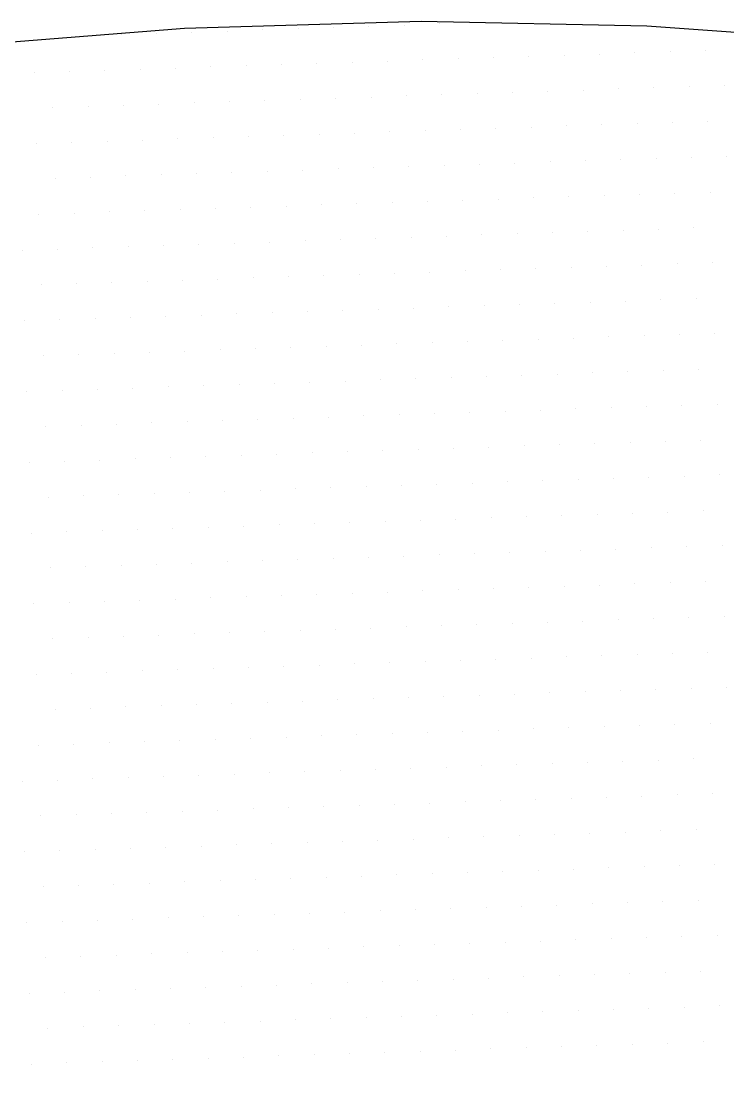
# Model space of a CAD drawing. Header units: metres. Extents: x -81 to 63023, y -186 to 109005.
# Drawn here: x 63.8911 to 64.018, y -10.1987 to -10.0097 of the extents above; entities that cross this region are included whole.
import ezdxf

# ---------------------------------------------------------------- set-up
doc = ezdxf.new("R2010")
doc.units = ezdxf.units.M
doc.layers.add('LIN010CO', color=2, linetype='Continuous')

# ---------------------------------------------------------------- blocks, each defined once
blk = doc.blocks.new('*X20')
at = {"color": 0}
for p, q in [((261.67715, 628.523), (261.67715, 628.523)), ((261.6835, 628.523), (261.6835, 628.523)), ((261.68985, 628.523), (261.68985, 628.523)), ((261.6962, 628.523), (261.6962, 628.523)), ((261.70255, 628.523), (261.70255, 628.523)), ((261.7089, 628.523), (261.7089, 628.523)), ((261.71525, 628.523), (261.71525, 628.523)), ((261.7216, 628.523), (261.7216, 628.523)), ((261.72795, 628.523), (261.72795, 628.523)), ((261.7343, 628.523), (261.7343, 628.523)), ((261.74065, 628.523), (261.74065, 628.523)), ((261.635875, 628.51665), (261.635875, 628.51665)), ((261.642225, 628.51665), (261.642225, 628.51665)), ((261.648575, 628.51665), (261.648575, 628.51665)), ((261.654925, 628.51665), (261.654925, 628.51665)), ((261.661275, 628.51665), (261.661275, 628.51665)), ((261.667625, 628.51665), (261.667625, 628.51665)), ((261.673975, 628.51665), (261.673975, 628.51665)), ((261.680325, 628.51665), (261.680325, 628.51665)), ((261.686675, 628.51665), (261.686675, 628.51665)), ((261.693025, 628.51665), (261.693025, 628.51665)), ((261.699375, 628.51665), (261.699375, 628.51665)), ((261.705725, 628.51665), (261.705725, 628.51665)), ((261.712075, 628.51665), (261.712075, 628.51665)), ((261.718425, 628.51665), (261.718425, 628.51665)), ((261.724775, 628.51665), (261.724775, 628.51665)), ((261.731125, 628.51665), (261.731125, 628.51665)), ((261.737475, 628.51665), (261.737475, 628.51665)), ((261.743825, 628.51665), (261.743825, 628.51665)), ((261.750175, 628.51665), (261.750175, 628.51665)), ((261.756525, 628.51665), (261.756525, 628.51665)), ((261.6327, 628.5103), (261.6327, 628.5103)), ((261.63905, 628.5103), (261.63905, 628.5103)), ((261.6454, 628.5103), (261.6454, 628.5103)), ((261.65175, 628.5103), (261.65175, 628.5103)), ((261.6581, 628.5103), (261.6581, 628.5103)), ((261.66445, 628.5103), (261.66445, 628.5103)), ((261.6708, 628.5103), (261.6708, 628.5103)), ((261.67715, 628.5103), (261.67715, 628.5103)), ((261.6835, 628.5103), (261.6835, 628.5103)), ((261.68985, 628.5103), (261.68985, 628.5103)), ((261.6962, 628.5103), (261.6962, 628.5103)), ((261.70255, 628.5103), (261.70255, 628.5103)), ((261.7089, 628.5103), (261.7089, 628.5103)), ((261.71525, 628.5103), (261.71525, 628.5103)), ((261.7216, 628.5103), (261.7216, 628.5103)), ((261.72795, 628.5103), (261.72795, 628.5103)), ((261.7343, 628.5103), (261.7343, 628.5103)), ((261.74065, 628.5103), (261.74065, 628.5103)), ((261.747, 628.5103), (261.747, 628.5103)), ((261.75335, 628.5103), (261.75335, 628.5103)), ((261.635875, 628.50395), (261.635875, 628.50395)), ((261.642225, 628.50395), (261.642225, 628.50395)), ((261.648575, 628.50395), (261.648575, 628.50395)), ((261.654925, 628.50395), (261.654925, 628.50395)), ((261.661275, 628.50395), (261.661275, 628.50395)), ((261.667625, 628.50395), (261.667625, 628.50395)), ((261.673975, 628.50395), (261.673975, 628.50395)), ((261.680325, 628.50395), (261.680325, 628.50395)), ((261.686675, 628.50395), (261.686675, 628.50395)), ((261.693025, 628.50395), (261.693025, 628.50395)), ((261.699375, 628.50395), (261.699375, 628.50395)), ((261.705725, 628.50395), (261.705725, 628.50395)), ((261.712075, 628.50395), (261.712075, 628.50395)), ((261.718425, 628.50395), (261.718425, 628.50395)), ((261.724775, 628.50395), (261.724775, 628.50395)), ((261.731125, 628.50395), (261.731125, 628.50395)), ((261.737475, 628.50395), (261.737475, 628.50395)), ((261.743825, 628.50395), (261.743825, 628.50395)), ((261.750175, 628.50395), (261.750175, 628.50395)), ((261.756525, 628.50395), (261.756525, 628.50395)), ((261.6327, 628.4976), (261.6327, 628.4976)), ((261.63905, 628.4976), (261.63905, 628.4976)), ((261.6454, 628.4976), (261.6454, 628.4976)), ((261.65175, 628.4976), (261.65175, 628.4976)), ((261.6581, 628.4976), (261.6581, 628.4976)), ((261.66445, 628.4976), (261.66445, 628.4976)), ((261.6708, 628.4976), (261.6708, 628.4976)), ((261.67715, 628.4976), (261.67715, 628.4976)), ((261.6835, 628.4976), (261.6835, 628.4976)), ((261.68985, 628.4976), (261.68985, 628.4976)), ((261.6962, 628.4976), (261.6962, 628.4976)), ((261.70255, 628.4976), (261.70255, 628.4976)), ((261.7089, 628.4976), (261.7089, 628.4976)), ((261.71525, 628.4976), (261.71525, 628.4976)), ((261.7216, 628.4976), (261.7216, 628.4976)), ((261.72795, 628.4976), (261.72795, 628.4976)), ((261.7343, 628.4976), (261.7343, 628.4976)), ((261.74065, 628.4976), (261.74065, 628.4976)), ((261.747, 628.4976), (261.747, 628.4976)), ((261.75335, 628.4976), (261.75335, 628.4976)), ((261.635875, 628.49125), (261.635875, 628.49125)), ((261.642225, 628.49125), (261.642225, 628.49125)), ((261.648575, 628.49125), (261.648575, 628.49125)), ((261.654925, 628.49125), (261.654925, 628.49125)), ((261.661275, 628.49125), (261.661275, 628.49125)), ((261.667625, 628.49125), (261.667625, 628.49125)), ((261.673975, 628.49125), (261.673975, 628.49125)), ((261.680325, 628.49125), (261.680325, 628.49125)), ((261.686675, 628.49125), (261.686675, 628.49125)), ((261.693025, 628.49125), (261.693025, 628.49125)), ((261.699375, 628.49125), (261.699375, 628.49125)), ((261.705725, 628.49125), (261.705725, 628.49125)), ((261.712075, 628.49125), (261.712075, 628.49125)), ((261.718425, 628.49125), (261.718425, 628.49125)), ((261.724775, 628.49125), (261.724775, 628.49125)), ((261.731125, 628.49125), (261.731125, 628.49125)), ((261.737475, 628.49125), (261.737475, 628.49125)), ((261.743825, 628.49125), (261.743825, 628.49125)), ((261.750175, 628.49125), (261.750175, 628.49125)), ((261.756525, 628.49125), (261.756525, 628.49125)), ((261.63905, 628.4849), (261.63905, 628.4849)), ((261.6454, 628.4849), (261.6454, 628.4849)), ((261.65175, 628.4849), (261.65175, 628.4849)), ((261.6581, 628.4849), (261.6581, 628.4849)), ((261.66445, 628.4849), (261.66445, 628.4849)), ((261.6708, 628.4849), (261.6708, 628.4849)), ((261.67715, 628.4849), (261.67715, 628.4849)), ((261.6835, 628.4849), (261.6835, 628.4849)), ((261.68985, 628.4849), (261.68985, 628.4849)), ((261.6962, 628.4849), (261.6962, 628.4849)), ((261.70255, 628.4849), (261.70255, 628.4849)), ((261.7089, 628.4849), (261.7089, 628.4849)), ((261.71525, 628.4849), (261.71525, 628.4849)), ((261.7216, 628.4849), (261.7216, 628.4849)), ((261.72795, 628.4849), (261.72795, 628.4849)), ((261.7343, 628.4849), (261.7343, 628.4849)), ((261.74065, 628.4849), (261.74065, 628.4849)), ((261.747, 628.4849), (261.747, 628.4849)), ((261.75335, 628.4849), (261.75335, 628.4849)), ((261.7597, 628.4849), (261.7597, 628.4849)), ((261.635875, 628.47855), (261.635875, 628.47855)), ((261.642225, 628.47855), (261.642225, 628.47855)), ((261.648575, 628.47855), (261.648575, 628.47855)), ((261.654925, 628.47855), (261.654925, 628.47855)), ((261.661275, 628.47855), (261.661275, 628.47855)), ((261.667625, 628.47855), (261.667625, 628.47855)), ((261.673975, 628.47855), (261.673975, 628.47855)), ((261.680325, 628.47855), (261.680325, 628.47855)), ((261.686675, 628.47855), (261.686675, 628.47855)), ((261.693025, 628.47855), (261.693025, 628.47855)), ((261.699375, 628.47855), (261.699375, 628.47855)), ((261.705725, 628.47855), (261.705725, 628.47855)), ((261.712075, 628.47855), (261.712075, 628.47855)), ((261.718425, 628.47855), (261.718425, 628.47855)), ((261.724775, 628.47855), (261.724775, 628.47855)), ((261.731125, 628.47855), (261.731125, 628.47855)), ((261.737475, 628.47855), (261.737475, 628.47855)), ((261.743825, 628.47855), (261.743825, 628.47855)), ((261.750175, 628.47855), (261.750175, 628.47855)), ((261.756525, 628.47855), (261.756525, 628.47855)), ((261.63905, 628.4722), (261.63905, 628.4722)), ((261.6454, 628.4722), (261.6454, 628.4722)), ((261.65175, 628.4722), (261.65175, 628.4722)), ((261.6581, 628.4722), (261.6581, 628.4722)), ((261.66445, 628.4722), (261.66445, 628.4722)), ((261.6708, 628.4722), (261.6708, 628.4722)), ((261.67715, 628.4722), (261.67715, 628.4722)), ((261.6835, 628.4722), (261.6835, 628.4722)), ((261.68985, 628.4722), (261.68985, 628.4722)), ((261.6962, 628.4722), (261.6962, 628.4722)), ((261.70255, 628.4722), (261.70255, 628.4722)), ((261.7089, 628.4722), (261.7089, 628.4722)), ((261.71525, 628.4722), (261.71525, 628.4722)), ((261.7216, 628.4722), (261.7216, 628.4722)), ((261.72795, 628.4722), (261.72795, 628.4722)), ((261.7343, 628.4722), (261.7343, 628.4722)), ((261.74065, 628.4722), (261.74065, 628.4722)), ((261.747, 628.4722), (261.747, 628.4722)), ((261.75335, 628.4722), (261.75335, 628.4722)), ((261.7597, 628.4722), (261.7597, 628.4722)), ((261.635875, 628.46585), (261.635875, 628.46585)), ((261.642225, 628.46585), (261.642225, 628.46585)), ((261.648575, 628.46585), (261.648575, 628.46585)), ((261.654925, 628.46585), (261.654925, 628.46585)), ((261.661275, 628.46585), (261.661275, 628.46585)), ((261.667625, 628.46585), (261.667625, 628.46585)), ((261.673975, 628.46585), (261.673975, 628.46585)), ((261.680325, 628.46585), (261.680325, 628.46585)), ((261.686675, 628.46585), (261.686675, 628.46585)), ((261.693025, 628.46585), (261.693025, 628.46585)), ((261.699375, 628.46585), (261.699375, 628.46585)), ((261.705725, 628.46585), (261.705725, 628.46585)), ((261.712075, 628.46585), (261.712075, 628.46585)), ((261.718425, 628.46585), (261.718425, 628.46585)), ((261.724775, 628.46585), (261.724775, 628.46585)), ((261.731125, 628.46585), (261.731125, 628.46585)), ((261.737475, 628.46585), (261.737475, 628.46585)), ((261.743825, 628.46585), (261.743825, 628.46585)), ((261.750175, 628.46585), (261.750175, 628.46585)), ((261.756525, 628.46585), (261.756525, 628.46585)), ((261.63905, 628.4595), (261.63905, 628.4595)), ((261.6454, 628.4595), (261.6454, 628.4595)), ((261.65175, 628.4595), (261.65175, 628.4595)), ((261.6581, 628.4595), (261.6581, 628.4595)), ((261.66445, 628.4595), (261.66445, 628.4595)), ((261.6708, 628.4595), (261.6708, 628.4595)), ((261.67715, 628.4595), (261.67715, 628.4595)), ((261.6835, 628.4595), (261.6835, 628.4595)), ((261.68985, 628.4595), (261.68985, 628.4595)), ((261.6962, 628.4595), (261.6962, 628.4595)), ((261.70255, 628.4595), (261.70255, 628.4595)), ((261.7089, 628.4595), (261.7089, 628.4595)), ((261.71525, 628.4595), (261.71525, 628.4595)), ((261.7216, 628.4595), (261.7216, 628.4595)), ((261.72795, 628.4595), (261.72795, 628.4595)), ((261.7343, 628.4595), (261.7343, 628.4595)), ((261.74065, 628.4595), (261.74065, 628.4595)), ((261.747, 628.4595), (261.747, 628.4595)), ((261.75335, 628.4595), (261.75335, 628.4595)), ((261.7597, 628.4595), (261.7597, 628.4595)), ((261.635875, 628.45315), (261.635875, 628.45315)), ((261.642225, 628.45315), (261.642225, 628.45315)), ((261.648575, 628.45315), (261.648575, 628.45315)), ((261.654925, 628.45315), (261.654925, 628.45315)), ((261.661275, 628.45315), (261.661275, 628.45315)), ((261.667625, 628.45315), (261.667625, 628.45315)), ((261.673975, 628.45315), (261.673975, 628.45315)), ((261.680325, 628.45315), (261.680325, 628.45315)), ((261.686675, 628.45315), (261.686675, 628.45315)), ((261.693025, 628.45315), (261.693025, 628.45315)), ((261.699375, 628.45315), (261.699375, 628.45315)), ((261.705725, 628.45315), (261.705725, 628.45315)), ((261.712075, 628.45315), (261.712075, 628.45315)), ((261.718425, 628.45315), (261.718425, 628.45315)), ((261.724775, 628.45315), (261.724775, 628.45315)), ((261.731125, 628.45315), (261.731125, 628.45315)), ((261.737475, 628.45315), (261.737475, 628.45315)), ((261.743825, 628.45315), (261.743825, 628.45315)), ((261.750175, 628.45315), (261.750175, 628.45315)), ((261.756525, 628.45315), (261.756525, 628.45315)), ((261.63905, 628.4468), (261.63905, 628.4468)), ((261.6454, 628.4468), (261.6454, 628.4468)), ((261.65175, 628.4468), (261.65175, 628.4468)), ((261.6581, 628.4468), (261.6581, 628.4468)), ((261.66445, 628.4468), (261.66445, 628.4468)), ((261.6708, 628.4468), (261.6708, 628.4468)), ((261.67715, 628.4468), (261.67715, 628.4468)), ((261.6835, 628.4468), (261.6835, 628.4468)), ((261.68985, 628.4468), (261.68985, 628.4468)), ((261.6962, 628.4468), (261.6962, 628.4468)), ((261.70255, 628.4468), (261.70255, 628.4468)), ((261.7089, 628.4468), (261.7089, 628.4468)), ((261.71525, 628.4468), (261.71525, 628.4468)), ((261.7216, 628.4468), (261.7216, 628.4468)), ((261.72795, 628.4468), (261.72795, 628.4468)), ((261.7343, 628.4468), (261.7343, 628.4468)), ((261.74065, 628.4468), (261.74065, 628.4468)), ((261.747, 628.4468), (261.747, 628.4468)), ((261.75335, 628.4468), (261.75335, 628.4468)), ((261.7597, 628.4468), (261.7597, 628.4468)), ((261.635875, 628.44045), (261.635875, 628.44045)), ((261.642225, 628.44045), (261.642225, 628.44045)), ((261.648575, 628.44045), (261.648575, 628.44045)), ((261.654925, 628.44045), (261.654925, 628.44045)), ((261.661275, 628.44045), (261.661275, 628.44045)), ((261.667625, 628.44045), (261.667625, 628.44045)), ((261.673975, 628.44045), (261.673975, 628.44045)), ((261.680325, 628.44045), (261.680325, 628.44045)), ((261.686675, 628.44045), (261.686675, 628.44045)), ((261.693025, 628.44045), (261.693025, 628.44045)), ((261.699375, 628.44045), (261.699375, 628.44045)), ((261.705725, 628.44045), (261.705725, 628.44045)), ((261.712075, 628.44045), (261.712075, 628.44045)), ((261.718425, 628.44045), (261.718425, 628.44045)), ((261.724775, 628.44045), (261.724775, 628.44045)), ((261.731125, 628.44045), (261.731125, 628.44045)), ((261.737475, 628.44045), (261.737475, 628.44045)), ((261.743825, 628.44045), (261.743825, 628.44045)), ((261.750175, 628.44045), (261.750175, 628.44045)), ((261.756525, 628.44045), (261.756525, 628.44045)), ((261.63905, 628.4341), (261.63905, 628.4341)), ((261.6454, 628.4341), (261.6454, 628.4341)), ((261.65175, 628.4341), (261.65175, 628.4341)), ((261.6581, 628.4341), (261.6581, 628.4341)), ((261.66445, 628.4341), (261.66445, 628.4341)), ((261.6708, 628.4341), (261.6708, 628.4341)), ((261.67715, 628.4341), (261.67715, 628.4341)), ((261.6835, 628.4341), (261.6835, 628.4341)), ((261.68985, 628.4341), (261.68985, 628.4341)), ((261.6962, 628.4341), (261.6962, 628.4341)), ((261.70255, 628.4341), (261.70255, 628.4341)), ((261.7089, 628.4341), (261.7089, 628.4341)), ((261.71525, 628.4341), (261.71525, 628.4341)), ((261.7216, 628.4341), (261.7216, 628.4341)), ((261.72795, 628.4341), (261.72795, 628.4341)), ((261.7343, 628.4341), (261.7343, 628.4341)), ((261.74065, 628.4341), (261.74065, 628.4341)), ((261.747, 628.4341), (261.747, 628.4341)), ((261.75335, 628.4341), (261.75335, 628.4341)), ((261.7597, 628.4341), (261.7597, 628.4341)), ((261.635875, 628.42775), (261.635875, 628.42775)), ((261.642225, 628.42775), (261.642225, 628.42775)), ((261.648575, 628.42775), (261.648575, 628.42775)), ((261.654925, 628.42775), (261.654925, 628.42775)), ((261.661275, 628.42775), (261.661275, 628.42775)), ((261.667625, 628.42775), (261.667625, 628.42775)), ((261.673975, 628.42775), (261.673975, 628.42775)), ((261.680325, 628.42775), (261.680325, 628.42775)), ((261.686675, 628.42775), (261.686675, 628.42775)), ((261.693025, 628.42775), (261.693025, 628.42775)), ((261.699375, 628.42775), (261.699375, 628.42775)), ((261.705725, 628.42775), (261.705725, 628.42775)), ((261.712075, 628.42775), (261.712075, 628.42775)), ((261.718425, 628.42775), (261.718425, 628.42775)), ((261.724775, 628.42775), (261.724775, 628.42775)), ((261.731125, 628.42775), (261.731125, 628.42775)), ((261.737475, 628.42775), (261.737475, 628.42775)), ((261.743825, 628.42775), (261.743825, 628.42775)), ((261.750175, 628.42775), (261.750175, 628.42775)), ((261.756525, 628.42775), (261.756525, 628.42775)), ((261.63905, 628.4214), (261.63905, 628.4214)), ((261.6454, 628.4214), (261.6454, 628.4214)), ((261.65175, 628.4214), (261.65175, 628.4214)), ((261.6581, 628.4214), (261.6581, 628.4214)), ((261.66445, 628.4214), (261.66445, 628.4214)), ((261.6708, 628.4214), (261.6708, 628.4214)), ((261.67715, 628.4214), (261.67715, 628.4214)), ((261.6835, 628.4214), (261.6835, 628.4214)), ((261.68985, 628.4214), (261.68985, 628.4214)), ((261.6962, 628.4214), (261.6962, 628.4214)), ((261.70255, 628.4214), (261.70255, 628.4214)), ((261.7089, 628.4214), (261.7089, 628.4214)), ((261.71525, 628.4214), (261.71525, 628.4214)), ((261.7216, 628.4214), (261.7216, 628.4214)), ((261.72795, 628.4214), (261.72795, 628.4214)), ((261.7343, 628.4214), (261.7343, 628.4214)), ((261.74065, 628.4214), (261.74065, 628.4214)), ((261.747, 628.4214), (261.747, 628.4214)), ((261.75335, 628.4214), (261.75335, 628.4214)), ((261.7597, 628.4214), (261.7597, 628.4214)), ((261.635875, 628.41505), (261.635875, 628.41505)), ((261.642225, 628.41505), (261.642225, 628.41505)), ((261.648575, 628.41505), (261.648575, 628.41505)), ((261.654925, 628.41505), (261.654925, 628.41505)), ((261.661275, 628.41505), (261.661275, 628.41505)), ((261.667625, 628.41505), (261.667625, 628.41505)), ((261.673975, 628.41505), (261.673975, 628.41505)), ((261.680325, 628.41505), (261.680325, 628.41505)), ((261.686675, 628.41505), (261.686675, 628.41505)), ((261.693025, 628.41505), (261.693025, 628.41505)), ((261.699375, 628.41505), (261.699375, 628.41505)), ((261.705725, 628.41505), (261.705725, 628.41505)), ((261.712075, 628.41505), (261.712075, 628.41505)), ((261.718425, 628.41505), (261.718425, 628.41505)), ((261.724775, 628.41505), (261.724775, 628.41505)), ((261.731125, 628.41505), (261.731125, 628.41505)), ((261.737475, 628.41505), (261.737475, 628.41505)), ((261.743825, 628.41505), (261.743825, 628.41505)), ((261.750175, 628.41505), (261.750175, 628.41505)), ((261.756525, 628.41505), (261.756525, 628.41505)), ((261.63905, 628.4087), (261.63905, 628.4087)), ((261.6454, 628.4087), (261.6454, 628.4087)), ((261.65175, 628.4087), (261.65175, 628.4087)), ((261.6581, 628.4087), (261.6581, 628.4087)), ((261.66445, 628.4087), (261.66445, 628.4087)), ((261.6708, 628.4087), (261.6708, 628.4087)), ((261.67715, 628.4087), (261.67715, 628.4087)), ((261.6835, 628.4087), (261.6835, 628.4087)), ((261.68985, 628.4087), (261.68985, 628.4087)), ((261.6962, 628.4087), (261.6962, 628.4087)), ((261.70255, 628.4087), (261.70255, 628.4087)), ((261.7089, 628.4087), (261.7089, 628.4087)), ((261.71525, 628.4087), (261.71525, 628.4087)), ((261.7216, 628.4087), (261.7216, 628.4087)), ((261.72795, 628.4087), (261.72795, 628.4087)), ((261.7343, 628.4087), (261.7343, 628.4087)), ((261.74065, 628.4087), (261.74065, 628.4087)), ((261.747, 628.4087), (261.747, 628.4087)), ((261.75335, 628.4087), (261.75335, 628.4087)), ((261.7597, 628.4087), (261.7597, 628.4087)), ((261.635875, 628.40235), (261.635875, 628.40235)), ((261.642225, 628.40235), (261.642225, 628.40235)), ((261.648575, 628.40235), (261.648575, 628.40235)), ((261.654925, 628.40235), (261.654925, 628.40235)), ((261.661275, 628.40235), (261.661275, 628.40235)), ((261.667625, 628.40235), (261.667625, 628.40235)), ((261.673975, 628.40235), (261.673975, 628.40235)), ((261.680325, 628.40235), (261.680325, 628.40235)), ((261.686675, 628.40235), (261.686675, 628.40235)), ((261.693025, 628.40235), (261.693025, 628.40235)), ((261.699375, 628.40235), (261.699375, 628.40235)), ((261.705725, 628.40235), (261.705725, 628.40235)), ((261.712075, 628.40235), (261.712075, 628.40235)), ((261.718425, 628.40235), (261.718425, 628.40235)), ((261.724775, 628.40235), (261.724775, 628.40235)), ((261.731125, 628.40235), (261.731125, 628.40235)), ((261.737475, 628.40235), (261.737475, 628.40235)), ((261.743825, 628.40235), (261.743825, 628.40235)), ((261.750175, 628.40235), (261.750175, 628.40235)), ((261.756525, 628.40235), (261.756525, 628.40235)), ((261.63905, 628.396), (261.63905, 628.396)), ((261.6454, 628.396), (261.6454, 628.396)), ((261.65175, 628.396), (261.65175, 628.396)), ((261.6581, 628.396), (261.6581, 628.396)), ((261.66445, 628.396), (261.66445, 628.396)), ((261.6708, 628.396), (261.6708, 628.396)), ((261.67715, 628.396), (261.67715, 628.396)), ((261.6835, 628.396), (261.6835, 628.396)), ((261.68985, 628.396), (261.68985, 628.396)), ((261.6962, 628.396), (261.6962, 628.396)), ((261.70255, 628.396), (261.70255, 628.396)), ((261.7089, 628.396), (261.7089, 628.396)), ((261.71525, 628.396), (261.71525, 628.396)), ((261.7216, 628.396), (261.7216, 628.396)), ((261.72795, 628.396), (261.72795, 628.396)), ((261.7343, 628.396), (261.7343, 628.396)), ((261.74065, 628.396), (261.74065, 628.396)), ((261.747, 628.396), (261.747, 628.396)), ((261.75335, 628.396), (261.75335, 628.396)), ((261.7597, 628.396), (261.7597, 628.396)), ((261.642225, 628.38965), (261.642225, 628.38965)), ((261.648575, 628.38965), (261.648575, 628.38965)), ((261.654925, 628.38965), (261.654925, 628.38965)), ((261.661275, 628.38965), (261.661275, 628.38965)), ((261.667625, 628.38965), (261.667625, 628.38965)), ((261.673975, 628.38965), (261.673975, 628.38965)), ((261.680325, 628.38965), (261.680325, 628.38965)), ((261.686675, 628.38965), (261.686675, 628.38965)), ((261.693025, 628.38965), (261.693025, 628.38965)), ((261.699375, 628.38965), (261.699375, 628.38965)), ((261.705725, 628.38965), (261.705725, 628.38965)), ((261.712075, 628.38965), (261.712075, 628.38965)), ((261.718425, 628.38965), (261.718425, 628.38965)), ((261.724775, 628.38965), (261.724775, 628.38965)), ((261.731125, 628.38965), (261.731125, 628.38965)), ((261.737475, 628.38965), (261.737475, 628.38965)), ((261.743825, 628.38965), (261.743825, 628.38965)), ((261.750175, 628.38965), (261.750175, 628.38965)), ((261.756525, 628.38965), (261.756525, 628.38965)), ((261.762875, 628.38965), (261.762875, 628.38965)), ((261.63905, 628.3833), (261.63905, 628.3833)), ((261.6454, 628.3833), (261.6454, 628.3833)), ((261.65175, 628.3833), (261.65175, 628.3833)), ((261.6581, 628.3833), (261.6581, 628.3833)), ((261.66445, 628.3833), (261.66445, 628.3833)), ((261.6708, 628.3833), (261.6708, 628.3833)), ((261.67715, 628.3833), (261.67715, 628.3833)), ((261.6835, 628.3833), (261.6835, 628.3833)), ((261.68985, 628.3833), (261.68985, 628.3833)), ((261.6962, 628.3833), (261.6962, 628.3833)), ((261.70255, 628.3833), (261.70255, 628.3833)), ((261.7089, 628.3833), (261.7089, 628.3833)), ((261.71525, 628.3833), (261.71525, 628.3833)), ((261.7216, 628.3833), (261.7216, 628.3833)), ((261.72795, 628.3833), (261.72795, 628.3833)), ((261.7343, 628.3833), (261.7343, 628.3833)), ((261.74065, 628.3833), (261.74065, 628.3833)), ((261.747, 628.3833), (261.747, 628.3833)), ((261.75335, 628.3833), (261.75335, 628.3833)), ((261.7597, 628.3833), (261.7597, 628.3833)), ((261.642225, 628.37695), (261.642225, 628.37695)), ((261.648575, 628.37695), (261.648575, 628.37695)), ((261.654925, 628.37695), (261.654925, 628.37695)), ((261.661275, 628.37695), (261.661275, 628.37695)), ((261.667625, 628.37695), (261.667625, 628.37695)), ((261.673975, 628.37695), (261.673975, 628.37695)), ((261.680325, 628.37695), (261.680325, 628.37695)), ((261.686675, 628.37695), (261.686675, 628.37695)), ((261.693025, 628.37695), (261.693025, 628.37695)), ((261.699375, 628.37695), (261.699375, 628.37695)), ((261.705725, 628.37695), (261.705725, 628.37695)), ((261.712075, 628.37695), (261.712075, 628.37695)), ((261.718425, 628.37695), (261.718425, 628.37695)), ((261.724775, 628.37695), (261.724775, 628.37695)), ((261.731125, 628.37695), (261.731125, 628.37695)), ((261.737475, 628.37695), (261.737475, 628.37695)), ((261.743825, 628.37695), (261.743825, 628.37695)), ((261.750175, 628.37695), (261.750175, 628.37695)), ((261.756525, 628.37695), (261.756525, 628.37695)), ((261.762875, 628.37695), (261.762875, 628.37695)), ((261.63905, 628.3706), (261.63905, 628.3706)), ((261.6454, 628.3706), (261.6454, 628.3706)), ((261.65175, 628.3706), (261.65175, 628.3706)), ((261.6581, 628.3706), (261.6581, 628.3706)), ((261.66445, 628.3706), (261.66445, 628.3706)), ((261.6708, 628.3706), (261.6708, 628.3706)), ((261.67715, 628.3706), (261.67715, 628.3706)), ((261.6835, 628.3706), (261.6835, 628.3706)), ((261.68985, 628.3706), (261.68985, 628.3706)), ((261.6962, 628.3706), (261.6962, 628.3706)), ((261.70255, 628.3706), (261.70255, 628.3706)), ((261.7089, 628.3706), (261.7089, 628.3706)), ((261.71525, 628.3706), (261.71525, 628.3706)), ((261.7216, 628.3706), (261.7216, 628.3706)), ((261.72795, 628.3706), (261.72795, 628.3706)), ((261.7343, 628.3706), (261.7343, 628.3706)), ((261.74065, 628.3706), (261.74065, 628.3706)), ((261.747, 628.3706), (261.747, 628.3706)), ((261.75335, 628.3706), (261.75335, 628.3706)), ((261.7597, 628.3706), (261.7597, 628.3706)), ((261.642225, 628.36425), (261.642225, 628.36425)), ((261.648575, 628.36425), (261.648575, 628.36425)), ((261.654925, 628.36425), (261.654925, 628.36425)), ((261.661275, 628.36425), (261.661275, 628.36425)), ((261.667625, 628.36425), (261.667625, 628.36425)), ((261.673975, 628.36425), (261.673975, 628.36425)), ((261.680325, 628.36425), (261.680325, 628.36425)), ((261.686675, 628.36425), (261.686675, 628.36425)), ((261.693025, 628.36425), (261.693025, 628.36425)), ((261.699375, 628.36425), (261.699375, 628.36425)), ((261.705725, 628.36425), (261.705725, 628.36425)), ((261.712075, 628.36425), (261.712075, 628.36425)), ((261.718425, 628.36425), (261.718425, 628.36425)), ((261.724775, 628.36425), (261.724775, 628.36425)), ((261.731125, 628.36425), (261.731125, 628.36425)), ((261.737475, 628.36425), (261.737475, 628.36425)), ((261.743825, 628.36425), (261.743825, 628.36425)), ((261.750175, 628.36425), (261.750175, 628.36425)), ((261.756525, 628.36425), (261.756525, 628.36425)), ((261.762875, 628.36425), (261.762875, 628.36425)), ((261.63905, 628.3579), (261.63905, 628.3579)), ((261.6454, 628.3579), (261.6454, 628.3579)), ((261.65175, 628.3579), (261.65175, 628.3579)), ((261.6581, 628.3579), (261.6581, 628.3579)), ((261.66445, 628.3579), (261.66445, 628.3579)), ((261.6708, 628.3579), (261.6708, 628.3579)), ((261.67715, 628.3579), (261.67715, 628.3579)), ((261.6835, 628.3579), (261.6835, 628.3579)), ((261.68985, 628.3579), (261.68985, 628.3579)), ((261.6962, 628.3579), (261.6962, 628.3579)), ((261.70255, 628.3579), (261.70255, 628.3579)), ((261.7089, 628.3579), (261.7089, 628.3579)), ((261.71525, 628.3579), (261.71525, 628.3579)), ((261.7216, 628.3579), (261.7216, 628.3579)), ((261.72795, 628.3579), (261.72795, 628.3579)), ((261.7343, 628.3579), (261.7343, 628.3579)), ((261.74065, 628.3579), (261.74065, 628.3579)), ((261.747, 628.3579), (261.747, 628.3579)), ((261.75335, 628.3579), (261.75335, 628.3579)), ((261.7597, 628.3579), (261.7597, 628.3579)), ((261.642225, 628.35155), (261.642225, 628.35155)), ((261.648575, 628.35155), (261.648575, 628.35155)), ((261.654925, 628.35155), (261.654925, 628.35155)), ((261.661275, 628.35155), (261.661275, 628.35155)), ((261.667625, 628.35155), (261.667625, 628.35155)), ((261.673975, 628.35155), (261.673975, 628.35155)), ((261.680325, 628.35155), (261.680325, 628.35155)), ((261.686675, 628.35155), (261.686675, 628.35155)), ((261.693025, 628.35155), (261.693025, 628.35155)), ((261.699375, 628.35155), (261.699375, 628.35155)), ((261.705725, 628.35155), (261.705725, 628.35155)), ((261.712075, 628.35155), (261.712075, 628.35155)), ((261.718425, 628.35155), (261.718425, 628.35155)), ((261.724775, 628.35155), (261.724775, 628.35155)), ((261.731125, 628.35155), (261.731125, 628.35155)), ((261.737475, 628.35155), (261.737475, 628.35155)), ((261.743825, 628.35155), (261.743825, 628.35155)), ((261.750175, 628.35155), (261.750175, 628.35155)), ((261.756525, 628.35155), (261.756525, 628.35155)), ((261.762875, 628.35155), (261.762875, 628.35155)), ((261.63905, 628.3452), (261.63905, 628.3452)), ((261.6454, 628.3452), (261.6454, 628.3452)), ((261.65175, 628.3452), (261.65175, 628.3452)), ((261.6581, 628.3452), (261.6581, 628.3452)), ((261.66445, 628.3452), (261.66445, 628.3452)), ((261.6708, 628.3452), (261.6708, 628.3452)), ((261.67715, 628.3452), (261.67715, 628.3452)), ((261.6835, 628.3452), (261.6835, 628.3452)), ((261.68985, 628.3452), (261.68985, 628.3452)), ((261.6962, 628.3452), (261.6962, 628.3452)), ((261.70255, 628.3452), (261.70255, 628.3452)), ((261.7089, 628.3452), (261.7089, 628.3452)), ((261.71525, 628.3452), (261.71525, 628.3452)), ((261.7216, 628.3452), (261.7216, 628.3452)), ((261.72795, 628.3452), (261.72795, 628.3452)), ((261.7343, 628.3452), (261.7343, 628.3452)), ((261.74065, 628.3452), (261.74065, 628.3452)), ((261.747, 628.3452), (261.747, 628.3452)), ((261.75335, 628.3452), (261.75335, 628.3452)), ((261.7597, 628.3452), (261.7597, 628.3452)), ((261.642225, 628.33885), (261.642225, 628.33885)), ((261.648575, 628.33885), (261.648575, 628.33885)), ((261.654925, 628.33885), (261.654925, 628.33885)), ((261.661275, 628.33885), (261.661275, 628.33885)), ((261.667625, 628.33885), (261.667625, 628.33885)), ((261.673975, 628.33885), (261.673975, 628.33885)), ((261.680325, 628.33885), (261.680325, 628.33885)), ((261.686675, 628.33885), (261.686675, 628.33885)), ((261.693025, 628.33885), (261.693025, 628.33885)), ((261.699375, 628.33885), (261.699375, 628.33885)), ((261.705725, 628.33885), (261.705725, 628.33885)), ((261.712075, 628.33885), (261.712075, 628.33885)), ((261.718425, 628.33885), (261.718425, 628.33885)), ((261.724775, 628.33885), (261.724775, 628.33885)), ((261.731125, 628.33885), (261.731125, 628.33885)), ((261.737475, 628.33885), (261.737475, 628.33885)), ((261.743825, 628.33885), (261.743825, 628.33885)), ((261.750175, 628.33885), (261.750175, 628.33885)), ((261.756525, 628.33885), (261.756525, 628.33885)), ((261.762875, 628.33885), (261.762875, 628.33885))]:
    blk.add_line(p, q, dxfattribs=at)
blk = doc.blocks.new('*U22')
at = {"layer": 'LIN010CO'}
blk.add_lwpolyline([(-0.118972, -0.050645), (-0.091972, -0.007336), (-0.065767, 0.029121), (-0.040157, 0.059575), (-0.014943, 0.084875), (0.010075, 0.10587), (0.035097, 0.123409), (0.060322, 0.13834), (0.085949, 0.151514), (0.112109, 0.163628), (0.138658, 0.174781), (0.165384, 0.184921), (0.192073, 0.193997), (0.218513, 0.201957), (0.244492, 0.20875), (0.269795, 0.214323), (0.294212, 0.218624), (0.317569, 0.221627), (0.339859, 0.223397), (0.361114, 0.224026), (0.381367, 0.223602), (0.400651, 0.222218)], dxfattribs=at)
at = {"layer": 'LIN010CO', "xscale": -0.5, "yscale": 0.5, "zscale": 0.5, "rotation": 1.893579172936262}
blk.add_blockref('*X20', (141.517238, -309.542703), dxfattribs=at)

msp = doc.modelspace()

# ---------------------------------------------------------------- block references
at = {"xscale": 2, "yscale": 2, "zscale": 2}
msp.add_blockref('*U22', (63.24071, -10.45775), dxfattribs=at)

doc.saveas('drawing.dxf')
